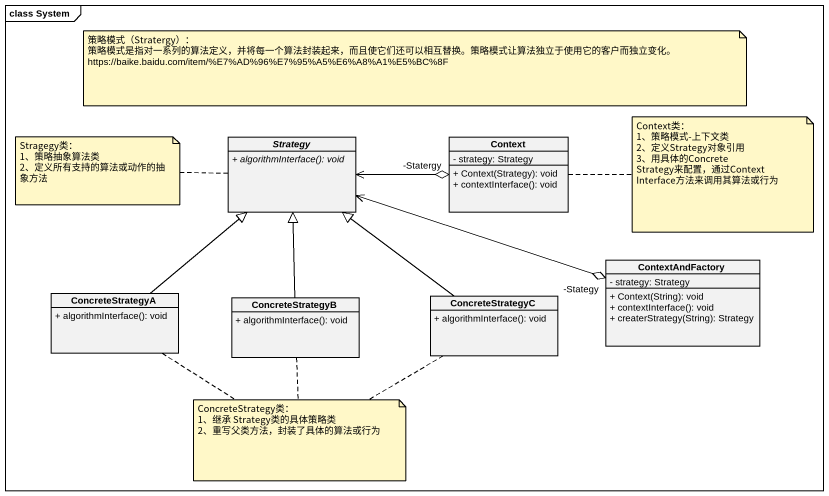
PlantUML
@startuml
mainframe class System
hide circle
hide empty members
skinparam classAttributeIconSize 0
abstract class Strategy {
  {abstract} + algorithmInterface(): void
}
class Context {
  - strategy: Strategy
  + Context(Strategy): void
  + contextInterface(): void
}
class ConcreteStrategyA {
  + algorithmInterface(): void
}
class ConcreteStrategyC {
  + algorithmInterface(): void
}
class ContextAndFactory {
  - strategy: Strategy
  + Context(String): void
  + contextInterface(): void
  + createrStrategy(String): Strategy
}
class ConcreteStrategyB {
  + algorithmInterface(): void
}
Strategy <-right-o "-Statergy" Context
Strategy <-right-o "-Stategy" ContextAndFactory
ConcreteStrategyA -up-|> Strategy
ConcreteStrategyC -up-|> Strategy
ConcreteStrategyB -up-|> Strategy
note as N1
  策略模式（Stratergy）：
  策略模式是指对一系列的算法定义，并将每一个算法封装起来，而且使它们还可以相互替换。策略模式让算法独立于使用它的客户而独立变化。
  https://baike.baidu.com/item/%E7%AD%96%E7%95%A5%E6%A8%A1%E5%BC%8F
end note
note left of Strategy
  Stragegy类：
  1、策略抽象算法类
  2、定义所有支持的算法或动作的抽象方法
end note
note right of Context
  Context类：
  1、策略模式-上下文类
  2、定义Strategy对象引用
  3、用具体的ConcreteStrategy来配置，通过ContextInterface方法来调用其算法或行为
end note
note as N4
  ConcreteStrategy类：
  1、继承 Strategy类的具体策略类
  2、重写父类方法，封装了具体的算法或行为
end note
N4 .. ConcreteStrategyA
N4 .. ConcreteStrategyB
N4 .. ConcreteStrategyC
@enduml
